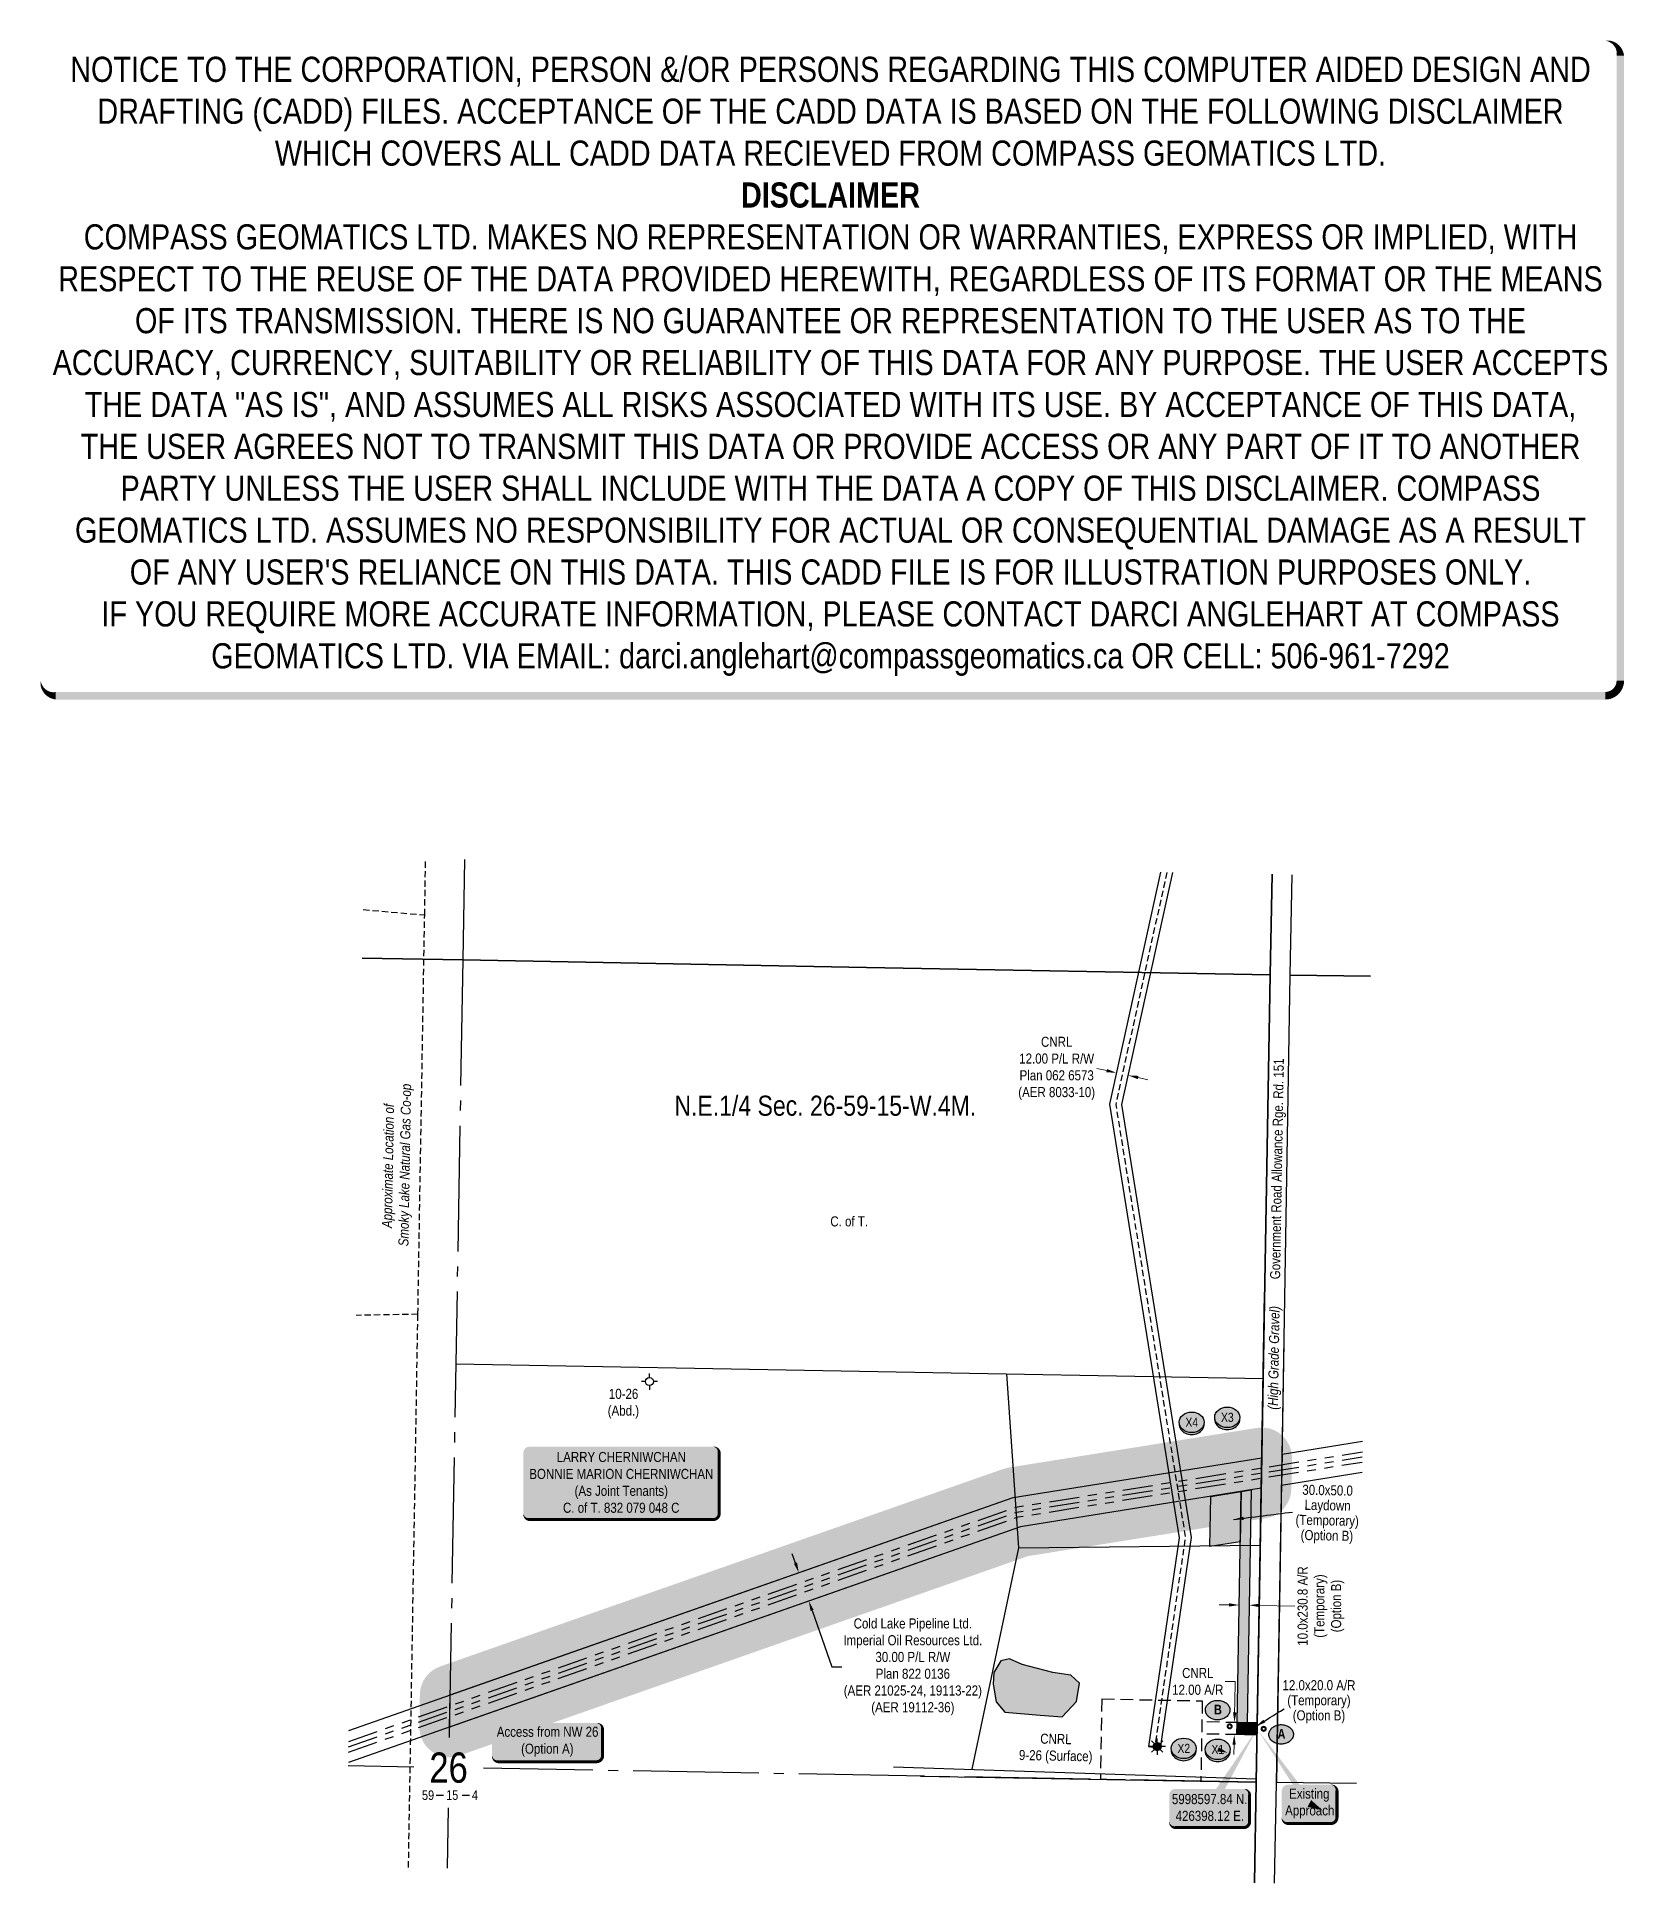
# Model space of a CAD drawing. Extents: x 425184 to 426763, y 5998444 to 6000281.
import ezdxf
from ezdxf.enums import TextEntityAlignment as Align

# ---------------------------------------------------------------- set-up
doc = ezdxf.new("R2010")
doc.units = 0
doc.header["$LTSCALE"] = 5
doc.header["$PDSIZE"] = 0.5
for name, pattern in [('foc-ACCESSROAD', [3.75, 2.5, -1.25]), ('foc-DRILLPATH', [14.75, 6, -1.75, 1.75, -1.75, 1.75, -1.75]), ('foc-QUARTERLINE', [33, 25, -3, 2, -3]), ('UG_PIPE', [1.875, 1.25, -0.625])]:
    doc.linetypes.add(name, pattern=pattern)
doc.layers.get('Defpoints').update_dxf_attribs({"color": 9})
for name, color, linetype in [('10', 1, 'Continuous'), ('9', 3, 'Continuous'), ('AS-FENCE', 48, 'foc-FENCE'), ('AS-OWNER', 7, 'Continuous'), ('AS-PIPE-UG', 44, 'UG_PIPE'), ('AS-PIPE-UG-T', 44, 'Continuous'), ('AS-TELUS', 224, 'foc-TEL'), ('C-SYMBOL', 7, 'Continuous'), ('CG-NOTES', 7, 'Continuous'), ('DETAIL-T', 7, 'Continuous'), ('F-AR', 190, 'foc-ACCESSROAD'), ('F-RW', 190, 'Continuous'), ('F-WS', 190, 'foc-ACCESSROAD'), ('F-WS-S', 8, 'Continuous'), ('L-QSEC', 8, 'foc-QUARTERLINE'), ('L-ROAD-T', 7, 'Continuous'), ('L-SEC', 7, 'Continuous'), ('L-SECLBL', 7, 'Continuous'), ('L-TITLEDB', 4, 'Continuous'), ('L-TITLEDB-T', 4, 'Continuous'), ('P-BUFFER-H 30mNE', 51, 'Continuous'), ('P-CROSSINGS', 250, 'Continuous'), ('P-IOP1', 10, 'Continuous'), ('P-PDRILLPATH', 12, 'foc-DRILLPATH'), ('P-PROPOSED-T', 10, 'Continuous'), ('P-TEMP-BLUE', 146, 'Continuous'), ('P-TEMP-H', 41, 'Continuous'), ('P-TEMP_ACCESS ROAD', 46, 'Continuous'), ('P-TEMP_WORKSPACE', 46, 'Continuous'), ('T-WATER', 160, 'Continuous'), ('T-WATER-H', 133, 'Continuous')]:
    doc.layers.add(name, color=color, linetype=linetype)
doc.layers.add('DISCLAIMER', color=7, linetype='Continuous', plot=False)
for name, color, linetype, lineweight in [('F-AR-T', 190, 'Continuous', 9), ('F-RW-T', 190, 'Continuous', 9), ('F-WS-T', 190, 'Continuous', 9), ('P-TEMP-T', 46, 'Continuous', 18), ('T-TEXT', 48, 'Continuous', 18)]:
    doc.layers.add(name, color=color, linetype=linetype, lineweight=lineweight)
doc.layers.add('P-REPAIR-TEAL-H (NE)', color=7, linetype='Continuous', true_color=0xb8f9d7)
doc.layers.add('P-TEMP-BLUE-H', color=7, linetype='Continuous', true_color=0x99e6ff)
doc.styles.add('175L', font='ARIALN.TTF', dxfattribs={"height": 20})
doc.styles.add('80', font='ARIALN.TTF', dxfattribs={"height": 10})
doc.styles.add('80CG', font='ARIALN.TTF', dxfattribs={"height": 10})
doc.styles.add('80L', font='ARIALN.TTF', dxfattribs={"height": 10})
doc.styles.add('80LS', font='ARIALNI.TTF', dxfattribs={"height": 10})
doc.styles.add('BOLD', font='ARIALNB.TTF')
doc.styles.add('Crossing', font='ARIALN.TTF', dxfattribs={"height": 10})
doc.styles.add('foc-LtypeFont', font='ARIALN.TTF', dxfattribs={"height": 7.35})
doc.styles.add('SIMPLEX', font='ARIALN.TTF')
doc.linetypes.add('foc-FENCE', pattern='A,10,-1,["X",foc-LtypeFont,S=0.2,R=0,X=-0.625,Y=-0.75],-1.24', length=12.24)
doc.linetypes.add('foc-FENCE-NOLINE', pattern='A,0,-6,["X",foc-LtypeFont,S=0.2,R=0,X=-0.625,Y=-0.75],-6.24', length=12.24)
doc.linetypes.add('foc-TEL', pattern='A,2,-1,["T",foc-LtypeFont,S=0.2,R=0,X=-0.425,Y=-0.75],-1.24,8', length=12.24)
doc.linetypes.add('foc-TEL-NOLINE', pattern='A,0,-2,["T",foc-LtypeFont,S=0.2,R=0,X=-0.425,Y=-0.75],-10.24', length=12.24)
doc.dimstyles.new('Compass 5 000', dxfattribs={"dimscale": 5, "dimtxt": 9, "dimasz": 2, "dimexe": 0.2, "dimexo": 0.0625, "dimgap": 0.5, "dimtad": 0, "dimtih": 1, "dimtoh": 1, "dimzin": 0, "dimdsep": 46, "dimtxsty": '80CG', "dimcen": 0.1, "dimse1": 1, "dimse2": 1, "dimclrd": 256, "dimclrt": 256, "dimaunit": 1, "dimadec": 4, "dimazin": 0, "dimtfac": 0.06, "dimtofl": 0, "dimtmove": 0, "dimatfit": 1, "dimfxl": 0.2, "dimtolj": 1, "dimtzin": 0, "dimlwd": -1, "dimarcsym": 0})

# ---------------------------------------------------------------- blocks, each defined once
blk = doc.blocks.new('L-SECLBL')
at = {"layer": '9', "color": 7}
for p, q in [((-5.1, -27.8), (-12.3, -27.8)), ((20.7, -27.8), (13.5, -27.8))]:
    blk.add_line(p, q, dxfattribs=at)
at = {"layer": '10', "color": 2, "style": 'SIMPLEX'}
blk.add_attdef('SEC', text='', height=30, dxfattribs=at).set_placement((0, 0), align=Align.MIDDLE)
at = {"layer": '10', "color": 5, "style": '80L'}
blk.add_attdef('TWP', text='', height=9.5, dxfattribs=at).set_placement((-14.4, -27.4), align=Align.MIDDLE_RIGHT)
blk.add_attdef('RGE', text='', height=9.5, dxfattribs=at).set_placement((3.6, -27.4), align=Align.MIDDLE_CENTER)
blk.add_attdef('MER', text='', height=9.5, dxfattribs=at).set_placement((23.2, -27.4), align=Align.MIDDLE_LEFT)
blk = doc.blocks.new('*D465')
at = {"layer": 'Defpoints', "color": 0, "transparency": 16777216}
for p in [(425987.9, 5998769.4), (425997.8, 5998741.1), (425952, 5998725.1)]:
    blk.add_point(p, dxfattribs=at)
at = {"layer": 'P-PROPOSED-T', "transparency": 16777216}
for p, q in [((425938.8, 5998762.8), (425935.5, 5998772.2)), ((425955.3, 5998715.7), (425975, 5998659.6)), ((425975, 5998659.6), (425985, 5998659.6))]:
    blk.add_line(p, q, dxfattribs=at)
for points in [[(425940.4, 5998763.4), (425937.2, 5998762.3), (425942.1, 5998753.4)], [(425956.9, 5998716.2), (425953.8, 5998715.1), (425952, 5998725.1)]]:
    blk.add_solid(points, dxfattribs=at)
at = {"layer": 'P-PROPOSED-T', "transparency": 16777216, "insert": (426055.6, 5998659.6), "char_height": 10, "attachment_point": 5, "style": '80CG'}
blk.add_mtext('\\A1;Cold Lake Pipeline Ltd.\\PImperial Oil Resources Ltd.\\P30.00 P/L R/W\\PPlan 822 0136\\P(AER 21025-24, 19113-22)\\P(AER 19112-36)', dxfattribs=at)
blk = doc.blocks.new('*D466')
at = {"layer": 'Defpoints', "color": 0, "transparency": 16777216}
for p in [(426258.2, 5999250.6), (426259.4, 5999256), (426271.2, 5999253.4)]:
    blk.add_point(p, dxfattribs=at)
at = {"layer": 'F-RW-T', "transparency": 16777216}
for p, q in [((426248.5, 5999252.7), (426238.7, 5999254.9)), ((426279.7, 5999245.8), (426289.5, 5999243.7))]:
    blk.add_line(p, q, dxfattribs=at)
for points in [[(426248.8, 5999254.3), (426248.1, 5999251.1), (426258.2, 5999250.6)], [(426280.1, 5999247.5), (426279.4, 5999244.2), (426270, 5999248)]]:
    blk.add_solid(points, dxfattribs=at)
at = {"layer": 'F-RW-T', "transparency": 16777216, "insert": (426198.7, 5999254.9), "char_height": 10, "attachment_point": 5, "style": '80CG'}
blk.add_mtext('\\A1;CNRL\\P12.00 P/L R/W\\PPlan 062 6573\\P(AER 8033-10)', dxfattribs=at)
blk = doc.blocks.new('Gabd.15d85efd0b')
for p, q in [((-0.81, 0), (-1.62, 0)), ((0, 0.81), (0, 1.62)), ((1.62, 0), (0.81, 0)), ((0, -0.81), (0, -1.62))]:
    blk.add_line(p, q)
blk.add_circle((0, 0), 0.8)
blk = doc.blocks.new('GAS')
h = blk.add_hatch(color=255)
h.dxf.hatch_style = 1
edge = h.paths.add_edge_path()
edge.add_arc((0, 0), 0.9, 0, 360)
for p, q in [((-0.81, 0), (-1.62, 0)), ((-0.57, 0.57), (-1.14, 1.14)), ((0, 0.81), (0, 1.62)), ((0.57, 0.57), (1.14, 1.14)), ((1.62, 0), (0.81, 0)), ((-0.57, -0.57), (-1.14, -1.14)), ((0, -0.81), (0, -1.62)), ((1.14, -1.14), (0.57, -0.57))]:
    blk.add_line(p, q)
blk.add_circle((0, 0), 0.8)
blk = doc.blocks.new('*U473')
h = blk.add_hatch(color=59)
edge = h.paths.add_edge_path()
edge.add_line((-91.5, -37), (91.5, -37))
edge.add_arc((91.5, -31), 6, 270, 360)
edge.add_line((97.5, -31), (97.5, 29.5))
edge.add_arc((91.5, 29.5), 6, 0, 90)
edge.add_line((91.5, 35.5), (-91.5, 35.5))
edge.add_arc((-91.5, 29.5), 6, 90, 180)
edge.add_line((-97.5, 29.5), (-97.5, -31))
edge.add_arc((-91.5, -31), 6, 180, 270)
at = {"color": 1, "flags": 128}
blk.add_lwpolyline([(-91.5, -37, 3, 3, 0), (91.5, -37, 3, 3, 0.414214), (97.5, -31, 3, 3, 0), (97.5, 29.5, 3, 0, 0.414214), (91.5, 35.5, 0, 0, 0), (-91.5, 35.5, 0, 0, 0.414214), (-97.5, 29.5, 0, 0, 0), (-97.5, -31, 0, 3, 0.414214)], format="xyseb", close=True, dxfattribs=at)
blk.add_lwpolyline([(-24.9, -5.4, 0, 7.5, 0), (0, 0, 0, 0, 0)], format="xyseb", dxfattribs=at)
at = {"color": 1, "style": '80'}
blk.add_attdef('ENTER_TEXT_001', (-36, -5), '', height=10, dxfattribs=at)
blk = doc.blocks.new('*D480')
at = {"layer": 'Defpoints', "color": 0, "transparency": 16777216}
for p in [(426380.2, 5998721.1), (426379.6, 5998685.3), (426389.6, 5998685.1)]:
    blk.add_point(p, dxfattribs=at)
at = {"layer": 'P-TEMP-T', "transparency": 16777216}
for p, q in [((426370.2, 5998721.3), (426360.3, 5998721.4)), ((426400.2, 5998720.7), (426435.7, 5998720.1))]:
    blk.add_line(p, q, dxfattribs=at)
for points in [[(426370.3, 5998722.9), (426370.2, 5998719.6), (426380.2, 5998721.1)], [(426400.3, 5998722.4), (426400.2, 5998719.1), (426390.2, 5998720.9)]]:
    blk.add_solid(points, dxfattribs=at)
at = {"layer": 'P-TEMP-T', "transparency": 16777216, "insert": (426461.6, 5998720.1), "char_height": 10, "attachment_point": 5, "rotation": 90, "style": '80CG'}
blk.add_mtext('\\A1;10.0x230.8 A/R\\P(Temporary)\\P(Option B)', dxfattribs=at)
blk = doc.blocks.new('*U491')
h = blk.add_hatch(color=255)
edge = h.paths.add_edge_path()
edge.add_line((-21.5, -20), (21.5, -20))
edge.add_arc((21.5, -14), 6, 270, 360)
edge.add_line((27.5, -14), (27.5, 12.5))
edge.add_arc((21.5, 12.5), 6, 0, 90)
edge.add_line((21.5, 18.5), (-21.5, 18.5))
edge.add_arc((-21.5, 12.5), 6, 90, 180)
edge.add_line((-27.5, 12.5), (-27.5, -14))
edge.add_arc((-21.5, -14), 6, 180, 270)
at = {"color": 1, "flags": 128}
for points in [[(-52, 74.1, 0, 7.5, 0), (0, 0, 0, 0, 0)], [(13.2, -7, 0, 7.5, 0), (0, 0, 0, 0, 0)]]:
    blk.add_lwpolyline(points, format="xyseb", dxfattribs=at)
blk.add_lwpolyline([(-21.5, -20, 3, 3, 0), (21.5, -20, 3, 3, 0.414214), (27.5, -14, 3, 3, 0), (27.5, 12.5, 3, 0, 0.414214), (21.5, 18.5, 0, 0, 0), (-21.5, 18.5, 0, 0, 0.414214), (-27.5, 12.5, 0, 0, 0), (-27.5, -14, 0, 3, 0.414214)], format="xyseb", close=True, dxfattribs=at)
at = {"color": 1, "style": '80'}
blk.add_attdef('ENTER_TEXT_001', (-26.8, -4.9), '', height=10, dxfattribs=at)
blk = doc.blocks.new('xing2')
h = blk.add_hatch(color=50)
h.dxf.hatch_style = 1
edge = h.paths.add_edge_path()
edge.add_ellipse((0, 0), major_axis=(-12.5, 0), ratio=0.816297, start_angle=0, end_angle=360)
h = blk.add_hatch(color=250)
h.dxf.hatch_style = 1
edge = h.paths.add_edge_path()
edge.add_ellipse((0, -2), major_axis=(-12.5, 0), ratio=0.816297, start_angle=0, end_angle=180)
edge.add_line((12.5, -2), (12.5, 0))
edge.add_ellipse((0, 0), major_axis=(-12.5, 0), ratio=0.816297, start_angle=0, end_angle=180, ccw=False)
edge.add_line((-12.5, 0), (-12.5, -2))
at = {"color": 250}
blk.add_ellipse((0, 0), major_axis=(-12.5, 0), ratio=0.816297, dxfattribs=at)
blk.add_ellipse((0, -2), major_axis=(-12.5, 0), ratio=0.816297, start_param=0, end_param=3.141593, dxfattribs=at)
at = {"color": 250, "style": 'Crossing'}
blk.add_attdef('CROSSING', text='', height=9, dxfattribs=at).set_placement((0.1, 0), align=Align.MIDDLE_CENTER)
at = {"color": 250, "style": 'Crossing', "flags": 1}
for tag, p in [('OWNER', (0.1, -12.5)), ('DESCRIPTION', (0.1, -25.8)), ('LOCATION', (0.1, -39.3)), ('DWG_REF', (0.1, -52.8))]:
    blk.add_attdef(tag, text='', height=9, dxfattribs=at).set_placement(p, align=Align.MIDDLE_CENTER)
blk = doc.blocks.new('*U495')
h = blk.add_hatch(color=254)
edge = h.paths.add_edge_path()
edge.add_line((-34, -20), (34, -20))
edge.add_arc((34, -14), 6, 270, 360)
edge.add_line((40, -14), (40, 12.5))
edge.add_arc((34, 12.5), 6, 0, 90)
edge.add_line((34, 18.5), (-34, 18.5))
edge.add_arc((-34, 12.5), 6, 90, 180)
edge.add_line((-40, 12.5), (-40, -14))
edge.add_arc((-34, -14), 6, 180, 270)
at = {"color": 1, "flags": 128}
blk.add_lwpolyline([(47.4, 78.2, 0, 10, 0), (0, 0, 5, 5, 0)], format="xyseb", dxfattribs=at)
blk.add_lwpolyline([(-34, -20, 3, 3, 0), (34, -20, 3, 3, 0.414214), (40, -14, 3, 3, 0), (40, 12.5, 3, 0, 0.414214), (34, 18.5, 0, 0, 0), (-34, 18.5, 0, 0, 0.414214), (-40, 12.5, 0, 0, 0), (-40, -14, 0, 3, 0.414214)], format="xyseb", close=True, dxfattribs=at)
at = {"color": 1, "style": '80'}
blk.add_attdef('ENTER_TEXT_001', (-36, -5), '', height=10, dxfattribs=at)
blk = doc.blocks.new('*D521')
at = {"layer": 'Defpoints', "color": 0, "transparency": 16777216}
for p in [(426372.3, 5998592.3), (426372.5, 5998604.3), (426375.6, 5998604.2)]:
    blk.add_point(p, dxfattribs=at)
at = {"layer": 'F-AR-T', "transparency": 16777216}
for p, q in [((426366.4, 5998645.1), (426376.4, 5998645.1)), ((426376.4, 5998645.1), (426376, 5998624.2)), ((426375.8, 5998614.2), (426376, 5998624.2)), ((426375.2, 5998582.2), (426375.1, 5998572.3))]:
    blk.add_line(p, q, dxfattribs=at)
for points in [[(426374.2, 5998614.3), (426377.5, 5998614.2), (426375.6, 5998604.2)], [(426373.6, 5998582.3), (426376.9, 5998582.2), (426375.4, 5998592.2)]]:
    blk.add_solid(points, dxfattribs=at)
at = {"layer": 'F-AR-T', "transparency": 16777216, "insert": (426339.1, 5998645.1), "char_height": 10, "attachment_point": 5, "style": '80CG'}
blk.add_mtext('\\A1;CNRL\\P12.00 A/R', dxfattribs=at)
blk = doc.blocks.new('AA')
at = {"const_width": 4}
blk.add_lwpolyline([(-1, 0, 1), (1, 0, 1)], format="xyb", close=True, dxfattribs=at)
blk.add_circle((0, 0), 2)
blk = doc.blocks.new('Route_Letters')
h = blk.add_hatch(color=255)
h.dxf.hatch_style = 1
edge = h.paths.add_edge_path()
edge.add_ellipse((-0.1, 0.5), major_axis=(-12, 0), ratio=0.789318, start_angle=0, end_angle=360)
at = {"color": 5}
blk.add_open_spline([(-12.3, 0.5), (-12.3, -0.3), (-12.2, -1), (-11.7, -2.8), (-11.1, -3.9), (-9.6, -5.8), (-8.5, -6.7), (-6.2, -8), (-4.9, -8.5), (-2.1, -9.2), (-0.7, -9.3), (2.2, -9.1), (3.6, -8.8), (6.3, -7.9), (7.5, -7.2), (9.5, -5.6), (10.4, -4.6), (11.6, -2.5), (12, -1.4), (12.2, 0.9), (12, 2.1), (11.2, 4.3), (10.5, 5.4), (8.8, 7.2), (7.7, 8), (5.3, 9.2), (3.9, 9.7), (1.1, 10.2), (-0.4, 10.2), (-3.2, 9.9), (-4.6, 9.6), (-7.2, 8.5), (-8.3, 7.7), (-10.2, 6), (-11, 5), (-12, 2.9), (-12.3, 1.7), (-12.3, 0.5), (-12.3, 0.5), (-12.3, 0.5)], degree=3, knots=[0, 0, 0, 0, 0.219529, 0.219529, 0.575727, 0.575727, 0.931924, 0.931924, 1.288121, 1.288121, 1.644318, 1.644318, 2.000515, 2.000515, 2.356712, 2.356712, 2.712909, 2.712909, 3.069107, 3.069107, 3.425304, 3.425304, 3.781501, 3.781501, 4.137698, 4.137698, 4.493895, 4.493895, 4.850092, 4.850092, 5.20629, 5.20629, 5.562487, 5.562487, 5.918684, 5.918684, 6.274881, 6.274881, 6.283185, 6.283185, 6.283185, 6.283185], dxfattribs=at)
at = {"color": 14, "style": 'BOLD'}
blk.add_attdef('A', text='', height=9.5, dxfattribs=at).set_placement((0.2, 1), align=Align.MIDDLE)
blk = doc.blocks.new('Disclaimer_Legal')
at = {"layer": 'DISCLAIMER', "color": 254, "flags": 128}
blk.add_lwpolyline([(-3612.9, -1104.6, 37.5, 37.5, 0), (4096.1, -1104.6, 37.5, 37.5, 0.414214), (4171.1, -1029.6, 37.5, 37.5, 0), (4171.1, 2078.7, 37.5, 0, 0.414214), (4096.1, 2153.7, 0, 0, 0), (-3612.9, 2153.7, 0, 0, 0.414214), (-3687.9, 2078.7, 0, 0, 0), (-3687.9, -1029.6, 0, 37.5, 0.414214)], format="xyseb", close=True, dxfattribs=at)
at = {"layer": 'DISCLAIMER', "color": 254, "insert": (241.6, 533.9), "char_height": 125, "width": 7717.568, "attachment_point": 5, "style": '80'}
blk.add_mtext('NOTICE TO THE CORPORATION, PERSON &/OR PERSONS REGARDING THIS COMPUTER AIDED DESIGN AND DRAFTING (CADD) FILES. ACCEPTANCE OF THE CADD DATA IS BASED ON THE FOLLOWING DISCLAIMER WHICH COVERS ALL CADD DATA RECIEVED FROM COMPASS GEOMATICS LTD.\\P{\\fArial Narrow|b1|i0|c0|p34;DISCLAIMER}\\PCOMPASS GEOMATICS LTD. MAKES NO REPRESENTATION OR WARRANTIES, EXPRESS OR IMPLIED, WITH RESPECT TO THE REUSE OF THE DATA PROVIDED HEREWITH, REGARDLESS OF ITS FORMAT OR THE MEANS OF ITS TRANSMISSION. THERE IS NO GUARANTEE OR REPRESENTATION TO THE USER AS TO THE ACCURACY, CURRENCY, SUITABILITY OR RELIABILITY OF THIS DATA FOR ANY PURPOSE. THE USER ACCEPTS THE DATA "AS IS", AND ASSUMES ALL RISKS ASSOCIATED WITH ITS USE. BY ACCEPTANCE OF THIS DATA, THE USER AGREES NOT TO TRANSMIT THIS DATA OR PROVIDE ACCESS OR ANY PART OF IT TO ANOTHER PARTY UNLESS THE USER SHALL INCLUDE WITH THE DATA A COPY OF THIS DISCLAIMER. COMPASS GEOMATICS LTD. ASSUMES NO RESPONSIBILITY FOR ACTUAL OR CONSEQUENTIAL DAMAGE AS A RESULT OF ANY USER\'S RELIANCE ON THIS DATA. THIS CADD FILE IS FOR ILLUSTRATION PURPOSES ONLY.\\PIF YOU REQUIRE MORE ACCURATE INFORMATION, PLEASE CONTACT DARCI ANGLEHART AT COMPASS GEOMATICS LTD. VIA EMAIL: darci.anglehart@compassgeomatics.ca OR CELL: 506-961-7292', dxfattribs=at)
blk = doc.blocks.new('*U586')
h = blk.add_hatch(color=255)
edge = h.paths.add_edge_path()
edge.add_line((-49, -20), (49, -20))
edge.add_arc((49, -14), 6, 270, 360)
edge.add_line((55, -14), (55, 12.5))
edge.add_arc((49, 12.5), 6, 0, 90)
edge.add_line((49, 18.5), (-49, 18.5))
edge.add_arc((-49, 12.5), 6, 90, 180)
edge.add_line((-55, 12.5), (-55, -14))
edge.add_arc((-49, -14), 6, 180, 270)
at = {"color": 1, "flags": 128}
for points in [[(-97.1, 30.2, 0, 7.5, 0), (0, 0, 0, 0, 0)], [(-25.5, -11, 0, 7.5, 0), (0, 0, 0, 0, 0)]]:
    blk.add_lwpolyline(points, format="xyseb", dxfattribs=at)
blk.add_lwpolyline([(-49, -20, 3, 3, 0), (49, -20, 3, 3, 0.414214), (55, -14, 3, 3, 0), (55, 12.5, 3, 0, 0.414214), (49, 18.5, 0, 0, 0), (-49, 18.5, 0, 0, 0.414214), (-55, 12.5, 0, 0, 0), (-55, -14, 0, 3, 0.414214)], format="xyseb", close=True, dxfattribs=at)
at = {"color": 1, "style": '80'}
blk.add_attdef('ENTER_TEXT_001', (-26.8, -4.9), '', height=10, dxfattribs=at)

msp = doc.modelspace()

# ---------------------------------------------------------------- hatches: boundary and pattern name
at = {"layer": 'P-BUFFER-H 30mNE', "transparency": 33554559}
h = msp.add_hatch(color=256, dxfattribs=at)
h.dxf.hatch_style = 1
h.paths.add_polyline_path([(426170.224, 5998769.765), (426406.992, 5998807.606, 0.36361348), (426432.253, 5998836.71), (426432.781, 5998867.163, 0.46667503), (426398.052, 5998897.306), (426150.696, 5998857.787, 0.04474963), (426145.501, 5998856.472), (425585.137, 5998659.948, 0.31375945), (425565.07, 5998632.16), (425564.515, 5998600.179, 0.52234415), (425604.438, 5998571.348)])
h.paths.add_polyline_path([(426155.429, 5998828.163), (426402.785, 5998867.682), (426402.258, 5998837.23), (426162.834, 5998798.965), (425594.51, 5998599.658), (425595.065, 5998631.639)], flags=16)
at = {"layer": 'P-REPAIR-TEAL-H (NE)'}
h = msp.add_hatch(color=256, dxfattribs=at)
h.dxf.hatch_style = 1
h.paths.add_polyline_path([(425594.51, 5998599.658), (425595.065, 5998631.639), (426155.429, 5998828.163), (426402.785, 5998867.682), (426402.258, 5998837.23), (426162.834, 5998798.965)])
at = {"layer": 'P-TEMP-BLUE-H'}
h = msp.add_hatch(color=256, dxfattribs=at)
h.dxf.hatch_style = 1
h.paths.add_polyline_path([(426378.01, 5998592.202), (426378.226, 5998604.2), (426398.223, 5998603.839), (426398.015, 5998591.841)])
at = {"layer": 'P-TEMP-H'}
h = msp.add_hatch(color=256, dxfattribs=at)
h.dxf.hatch_style = 1
h.paths.add_polyline_path([(426382.2, 5998834.024), (426381.345, 5998784.031), (426351.259, 5998779.223), (426352.113, 5998829.216)])
h = msp.add_hatch(color=256, dxfattribs=at)
h.dxf.hatch_style = 1
h.paths.add_polyline_path([(426378.226, 5998604.2), (426382.2, 5998834.024), (426392.229, 5998835.627), (426388.224, 5998604.012)])
at = {"layer": 'T-WATER-H'}
h = msp.add_hatch(color=256, dxfattribs=at)
h.dxf.hatch_style = 1
h.paths.add_polyline_path([(426164.481, 5998661.95), (426151.849, 5998667.721), (426143.006, 5998665.557), (426136.149, 5998653.834), (426135.608, 5998642.292), (426138.495, 5998624.799), (426146.977, 5998614.519), (426182.166, 5998611.453), (426204.002, 5998609.83), (426218.438, 5998624.979), (426221.506, 5998643.374), (426212.664, 5998651.309), (426194.798, 5998654.014)])

# ---------------------------------------------------------------- linework, layer by layer
at = {"layer": 'AS-FENCE', "linetype": 'foc-FENCE-NOLINE', "flags": 128}
for points in [[(426063.355, 5998550.869), (426397.203, 5998544.848), (426405.61, 5999031.084)], [(426424.888, 5998982.893), (426417.31, 5998544.582)]]:
    msp.add_lwpolyline(points, dxfattribs=at)
at = {"layer": 'AS-FENCE', "flags": 128}
for points in [[(426148.862, 5998951.123), (426160.816, 5998778.115), (426114.173, 5998557.659)], [(426160.816, 5998778.115), (426401.277, 5998780.526)], [(426036.178, 5998560.26), (426397.262, 5998548.271)]]:
    msp.add_lwpolyline(points, dxfattribs=at)
at = {"layer": 'AS-PIPE-UG'}
for p, q in [((425508.639, 5999412.896), (425569.846, 5999407.57)), ((425563.099, 5999010.391), (425569.846, 5999407.57)), ((425563.099, 5999010.391), (425501.618, 5999009.221))]:
    msp.add_line(p, q, dxfattribs=at)
for points in [[(425569.846, 5999407.57), (425570.797, 5999463.582)], [(425553.754, 5998460.113), (425563.099, 5999010.391)]]:
    msp.add_lwpolyline(points, dxfattribs=at)
at = {"layer": 'AS-PIPE-UG', "flags": 128}
msp.add_lwpolyline([(426308.284, 5999449.976), (426257.465, 5999219.164), (426326.698, 5998788.233), (426296.152, 5998579.521)], dxfattribs=at)
at = {"layer": 'AS-TELUS', "linetype": 'foc-TEL-NOLINE', "flags": 128}
msp.add_lwpolyline([(426395.474, 5998444.863), (426397.203, 5998544.848), (426404.146, 5998946.455), (426411.091, 5999348.062), (426413.061, 5999448.043)], dxfattribs=at)
at = {"layer": 'F-AR'}
for p, q in [((426398.015, 5998591.841), (426343.024, 5998592.833)), ((426398.223, 5998603.839), (426343.232, 5998604.831))]:
    msp.add_line(p, q, dxfattribs=at)
at = {"layer": 'F-RW', "flags": 128}
for points in [[(426302.165, 5999450.089), (426251.36, 5999219.339), (426320.648, 5998788.067), (426290.215, 5998580.39), (426302.083, 5998578.647), (426332.787, 5998788.145), (426263.574, 5999218.981), (426314.402, 5999449.863)], [(426503.077, 5998883.696), (426422.961, 5998870.9), (426422.434, 5998840.448), (426502.55, 5998853.244)], [(425494.437, 5998596.348), (426155.429, 5998828.163), (426402.785, 5998867.682), (426402.259, 5998837.23), (426162.834, 5998798.965), (425493.881, 5998564.368)]]:
    msp.add_lwpolyline(points, dxfattribs=at)
at = {"layer": 'F-WS'}
msp.add_line((426243.611, 5998627.631), (426242.226, 5998547.527), dxfattribs=at)
msp.add_lwpolyline([(426243.611, 5998627.631), (426343.595, 5998625.828), (426342.211, 5998545.799), (426242.226, 5998547.527)], dxfattribs=at)
at = {"layer": 'L-QSEC'}
for p, q in [((425609.587, 5999462.867), (425607.784, 5999362.884)), ((425607.784, 5999362.884), (425594.332, 5998589.4)), ((425559.073, 5998559.963), (425493.825, 5998561.139)), ((426397.203, 5998544.848), (425628.363, 5998558.713)), ((426497.195, 5998543.527), (426417.31, 5998544.582)), ((425593.114, 5998519.411), (425592.071, 5998459.419))]:
    msp.add_line(p, q, dxfattribs=at)
at = {"layer": 'L-SEC'}
for p, q in [((426413.061, 5999448.043), (426411.091, 5999348.062)), ((426431.199, 5999347.809), (426433.166, 5999447.672)), ((425607.784, 5999362.884), (425507.801, 5999364.729)), ((425507.801, 5999364.729), (425607.784, 5999362.884)), ((426009.438, 5999355.473), (425607.784, 5999362.884)), ((425607.784, 5999362.884), (426009.438, 5999355.473)), ((426411.091, 5999348.062), (426009.438, 5999355.473)), ((426009.438, 5999355.473), (426411.091, 5999348.062)), ((426411.091, 5999348.062), (426404.146, 5998946.455)), ((426424.253, 5998946.196), (426431.199, 5999347.809)), ((426511.084, 5999346.805), (426431.199, 5999347.809)), ((426431.199, 5999347.809), (426511.084, 5999346.805)), ((426404.146, 5998946.455), (426397.203, 5998544.848)), ((426417.31, 5998544.582), (426424.253, 5998946.196)), ((426397.203, 5998544.848), (426395.474, 5998444.863)), ((426415.579, 5998444.499), (426417.31, 5998544.582))]:
    msp.add_line(p, q, dxfattribs=at)
at = {"layer": 'L-TITLEDB', "flags": 128}
msp.add_lwpolyline([(425600.695, 5998961.147), (426404.147, 5998946.455)], dxfattribs=at)
at = {"layer": 'P-CROSSINGS', "flags": 128}
msp.add_lwpolyline([(426368.445, 5998574.258, 0, 4.5, 0), (426359.218, 5998577.539, 0, 0, 0)], format="xyseb", dxfattribs=at)
at = {"layer": 'P-IOP1', "flags": 128}
msp.add_lwpolyline([(425594.51, 5998599.658), (425595.065, 5998631.639), (426155.429, 5998828.163), (426402.785, 5998867.682), (426402.258, 5998837.23), (426162.834, 5998798.965)], close=True, dxfattribs=at)
at = {"layer": 'P-PDRILLPATH', "flags": 128}
for points in [[(425494.154, 5998580.067), (426159.126, 5998813.563), (426502.813, 5998868.458)], [(425494.247, 5998585.398), (426157.894, 5998818.43), (426502.901, 5998873.535)], [(425494.062, 5998574.735), (426160.359, 5998808.697), (426502.726, 5998863.38)]]:
    msp.add_lwpolyline(points, dxfattribs=at)
at = {"layer": 'P-TEMP-BLUE', "flags": 128}
msp.add_lwpolyline([(426378.01, 5998592.202), (426378.226, 5998604.2), (426398.223, 5998603.839), (426398.015, 5998591.841)], close=True, dxfattribs=at)
at = {"layer": 'P-TEMP_ACCESS ROAD', "flags": 128}
msp.add_lwpolyline([(426378.226, 5998604.2), (426382.2, 5998834.024), (426392.229, 5998835.627), (426388.224, 5998604.012)], close=True, dxfattribs=at)
at = {"layer": 'P-TEMP_WORKSPACE', "flags": 128}
msp.add_lwpolyline([(426382.2, 5998834.024), (426381.345, 5998784.031), (426351.259, 5998779.223), (426352.113, 5998829.216)], close=True, dxfattribs=at)
at = {"layer": 'T-WATER', "flags": 128}
msp.add_lwpolyline([(426164.481, 5998661.95), (426151.849, 5998667.721), (426143.006, 5998665.557), (426136.149, 5998653.834), (426135.608, 5998642.292), (426138.495, 5998624.799), (426146.977, 5998614.519), (426182.166, 5998611.453), (426204.002, 5998609.83), (426218.438, 5998624.979), (426221.506, 5998643.374), (426212.664, 5998651.309), (426194.798, 5998654.014)], close=True, dxfattribs=at)

# ---------------------------------------------------------------- block references
ref = msp.add_blockref('*U586', (425691.875, 5998585.235), dxfattribs=dict(xscale=0.999506, yscale=0.999506, zscale=0.999506))
ref.add_attrib('ENTER_TEXT_001', 'Access from NW 26', (425641.562, 5998590.039), dxfattribs={"color": 1, "height": 9.99506, "style": '80'})
ref.add_attrib('ENTER_TEXT_002', '(Option A)', (425665.786, 5998573.204), dxfattribs={"color": 1, "height": 9.9951, "style": '80'})
ref = msp.add_blockref('*U491', (426450.133, 5998523.767))
ref.add_attrib('ENTER_TEXT_001', 'Existing', (426430.017, 5998528.488), dxfattribs={"color": 1, "height": 10, "style": '80'})
ref.add_attrib('ENTER_TEXT_002', 'Approach', (426426.009, 5998511.822), dxfattribs={"color": 1, "height": 10, "style": '80'})
at = {"layer": 'AS-OWNER', "color": 6}
ref = msp.add_blockref('*U473', (425765.464, 5998843.127), dxfattribs=dict(at, xscale=0.999506, yscale=0.999506, zscale=0.999506))
ref.add_attrib('ENTER_TEXT_001', 'LARRY CHERNIWCHAN', (425701.304, 5998863.376), dxfattribs={"layer": '0', "color": 1, "height": 9.99506, "style": '80'})
ref.add_attrib('ENTER_TEXT_002', 'BONNIE MARION CHERNIWCHAN', (425673.937, 5998846.541), dxfattribs={"layer": '0', "color": 1, "height": 9.99506, "style": '80'})
ref.add_attrib('ENTER_TEXT_003', '(As Joint Tenants)', (425719.007, 5998829.712), dxfattribs={"layer": '0', "color": 1, "height": 9.99506, "style": '80'})
ref.add_attrib('ENTER_TEXT_004', 'C. of T. 832 079 048 C', (425707.498, 5998812.876), dxfattribs={"layer": '0', "color": 1, "height": 9.99506, "style": '80'})
at = {"layer": 'CG-NOTES', "color": 6}
for p, values in [((426358.987, 5998616.112), {'A': 'B'}), ((426422.176, 5998591.958), {'A': 'A'})]:
    msp.add_blockref('Route_Letters', p, dxfattribs=at).add_auto_attribs(values)
for p in [(426370.821, 5998600.388), (426404.661, 5998597.948)]:
    msp.add_blockref('AA', p, dxfattribs=at)
at = {"layer": 'Defpoints', "color": 6, "xscale": 0.2, "yscale": 0.2, "zscale": 0.2}
msp.add_blockref('Disclaimer_Legal', (425925.324, 5999846.592), dxfattribs=at)
at = {"layer": 'DETAIL-T', "color": 5}
ref = msp.add_blockref('*U495', (426350.69, 5998519.674), dxfattribs=at)
ref.add_attrib('ENTER_TEXT_001', '5998597.84 N.', (426313.37, 5998523.092), dxfattribs={"layer": '0', "color": 1, "height": 10, "style": '80'})
ref.add_attrib('ENTER_TEXT_002', '426398.12 E.', (426317.033, 5998506.385), dxfattribs={"layer": '0', "color": 1, "height": 10, "style": '80'})
at = {"layer": 'F-WS-S', "color": 5, "xscale": 4.99818499999997, "yscale": 4.99818499999997, "zscale": 4.99818499999997}
msp.add_blockref('Gabd.15d85efd0b', (425793.53, 5998943.417), dxfattribs=at)
at = {"layer": 'F-WS-S', "color": 6, "xscale": 5, "yscale": 5, "zscale": 5}
msp.add_blockref('GAS', (426298.73, 5998580.331), dxfattribs=at)
at = {"layer": 'L-SECLBL'}
msp.add_blockref('L-SECLBL', (425593.629, 5998559.407), dxfattribs=at).add_auto_attribs({'SEC': '26', 'TWP': '59', 'RGE': '15', 'MER': '4'})
at = {"layer": 'P-CROSSINGS', "color": 5}
for p, values in [((426333.02, 5998902.901), {'CROSSING': 'X4'}), ((426368.414, 5998907.806), {'CROSSING': 'X3'}), ((426325.075, 5998578.477), {'CROSSING': 'X2'}), ((426358.891, 5998577.507), {'CROSSING': 'X1'})]:
    msp.add_blockref('xing2', p, dxfattribs=at).add_auto_attribs(values)

# ---------------------------------------------------------------- texts
at = {"layer": 'AS-PIPE-UG-T', "insert": (425526.931, 5999075.691), "char_height": 9.99637, "attachment_point": 1, "rotation": 89.027109, "style": '175L'}
msp.add_mtext_dynamic_manual_height_columns('\\pi20.547;{\\fArial Narrow|b0|i1|c0|p34;Approximate Location of \\P\\pi2.7363;Smoky Lake Natural Gas Co-op}', width=166.0896, gutter_width=99.964, heights=[0], dxfattribs=at)
at = {"layer": 'C-SYMBOL', "color": 3, "style": '175L'}
msp.add_text('N.E.1/4 Sec. 26-59-15-W.4M.', height=19.99012, dxfattribs=at).set_placement((425968.493, 5999201.868), align=Align.BOTTOM_CENTER)
at = {"layer": 'F-WS-T', "insert": (425751.587, 5998936.162), "char_height": 9.99637, "attachment_point": 1, "style": '175L'}
msp.add_mtext_dynamic_manual_height_columns('\\pi1.5365;10-26\\P\\pi0.39433;(Abd.)', width=30.58685, gutter_width=99.964, heights=[0], dxfattribs=at)
at = {"layer": 'F-WS-T', "insert": (426161.291, 5998593.63), "char_height": 9.99637, "attachment_point": 1, "rotation": 358.870917, "style": '175L'}
msp.add_mtext_dynamic_manual_height_columns('\\pi21.205;CNRL\\P\\pi0.27841;9-26 (Surface)', width=72.59751, gutter_width=99.964, heights=[0], dxfattribs=at)
at = {"layer": 'L-ROAD-T', "style": '80L'}
msp.add_text('Government Road Allowance Rge. Rd. 151', height=10, rotation=89.009271, dxfattribs=at).set_placement((426417.895, 5999155.026), align=Align.MIDDLE_CENTER)
at = {"layer": 'L-TITLEDB-T', "insert": (425973.165, 5999107.773), "char_height": 9.99506, "attachment_point": 1, "style": '80L'}
msp.add_mtext_dynamic_manual_height_columns('\\pi0.32269;C. of T.', width=36.66442, gutter_width=50, heights=[0], dxfattribs=at)
at = {"layer": 'P-TEMP-BLUE', "insert": (426422.744, 5998646.357), "char_height": 9.99637, "attachment_point": 1, "line_spacing_factor": 0.900327, "style": '175L'}
msp.add_mtext_dynamic_manual_height_columns('\\pi0.66367;12.0x20.0 A/R\\P\\pi5.4607;{\\A1;(Temporary)\\P\\pi10.858;(Option B)}', width=72.52251, gutter_width=99.964, heights=[0], dxfattribs=at)
at = {"layer": 'P-TEMP_WORKSPACE', "insert": (426436.696, 5998840.972), "char_height": 9.99637, "width": 62.38976, "attachment_point": 1, "rotation": 358.870917, "line_spacing_factor": 0.900327, "style": '175L'}
msp.add_mtext('\\pi6.5517;30.0x50.0\\P\\pi9.0883;Laydown\\P\\pi0.39433;(Temporary)\\P\\pi5.7914;(Option B)', dxfattribs=at)
at = {"layer": 'T-TEXT', "style": '80LS'}
msp.add_text('(High Grade Gravel)', height=10, rotation=89.009271, dxfattribs=at).set_placement((426414.652, 5998967.009), align=Align.MIDDLE_CENTER)

# ---------------------------------------------------------------- dimensions: what is measured, and where the dimension line sits
at = {"layer": 'F-AR-T'}
dim = msp.add_linear_dim(base=(426375.637, 5998604.246), p1=(426372.322, 5998592.304), p2=(426372.538, 5998604.302), angle=88.966835, text='CNRL\\P12.00 A/R', dimstyle='Compass 5 000', override={"dimtmove": 1}, dxfattribs=at)
dim.commit()
dim.dimension.update_dxf_attribs({"geometry": '*D521', "text_midpoint": (426371.062, 5998645.054), "dimtype": 161})
at = {"layer": 'F-RW-T'}
dim = msp.add_aligned_dim(p1=(426271.152, 5999253.404), p2=(426259.429, 5999255.985), distance=5.553, text='CNRL\\P12.00 P/L R/W\\PPlan 062 6573\\P(AER 8033-10)', dimstyle='Compass 5 000', dxfattribs=at)
dim.commit()
dim.dimension.update_dxf_attribs({"geometry": '*D466', "text_midpoint": (426198.696, 5999254.863)})
at = {"layer": 'P-PROPOSED-T'}
dim = msp.add_linear_dim(base=(425952.033, 5998725.099), p1=(425987.931, 5998769.42), p2=(425997.837, 5998741.149), angle=289.31069, text='Cold Lake Pipeline Ltd.\\PImperial Oil Resources Ltd.\\P30.00 P/L R/W\\PPlan 822 0136\\P(AER 21025-24, 19113-22)\\P(AER 19112-36)', dimstyle='Compass 5 000', dxfattribs=at)
dim.commit()
dim.dimension.update_dxf_attribs({"geometry": '*D465', "text_midpoint": (426055.554, 5998659.639), "dimtype": 161})
at = {"layer": 'P-TEMP-T'}
dim = msp.add_linear_dim(base=(426380.247, 5998721.081), p1=(426389.626, 5998685.095), p2=(426379.628, 5998685.268), angle=179.009579, text='10.0x230.8 A/R\\P(Temporary)\\P(Option B)', dimstyle='Compass 5 000', dxfattribs=at)
dim.commit()
dim.dimension.update_dxf_attribs({"geometry": '*D480', "text_midpoint": (426461.591, 5998720.123), "dimtype": 161, "text_rotation": 90})

# ---------------------------------------------------------------- leaders
at = {"layer": 'P-TEMP-BLUE', "path_type": 1}
msp.add_leader([(426396.805, 5998600.313), (426424.935, 5998617.855)], dimstyle='Compass 5 000', override={"dimgap": 0.5, "dimtad": 0}, dxfattribs=at)
at = {"layer": 'P-TEMP-T', "color": 3, "path_type": 1}
msp.add_leader([(426374.751, 5998806.177), (426433.263, 5998813.632)], dimstyle='Compass 5 000', override={"dimgap": 0.5, "dimtad": 0}, dxfattribs=at)

doc.saveas('drawing.dxf')
